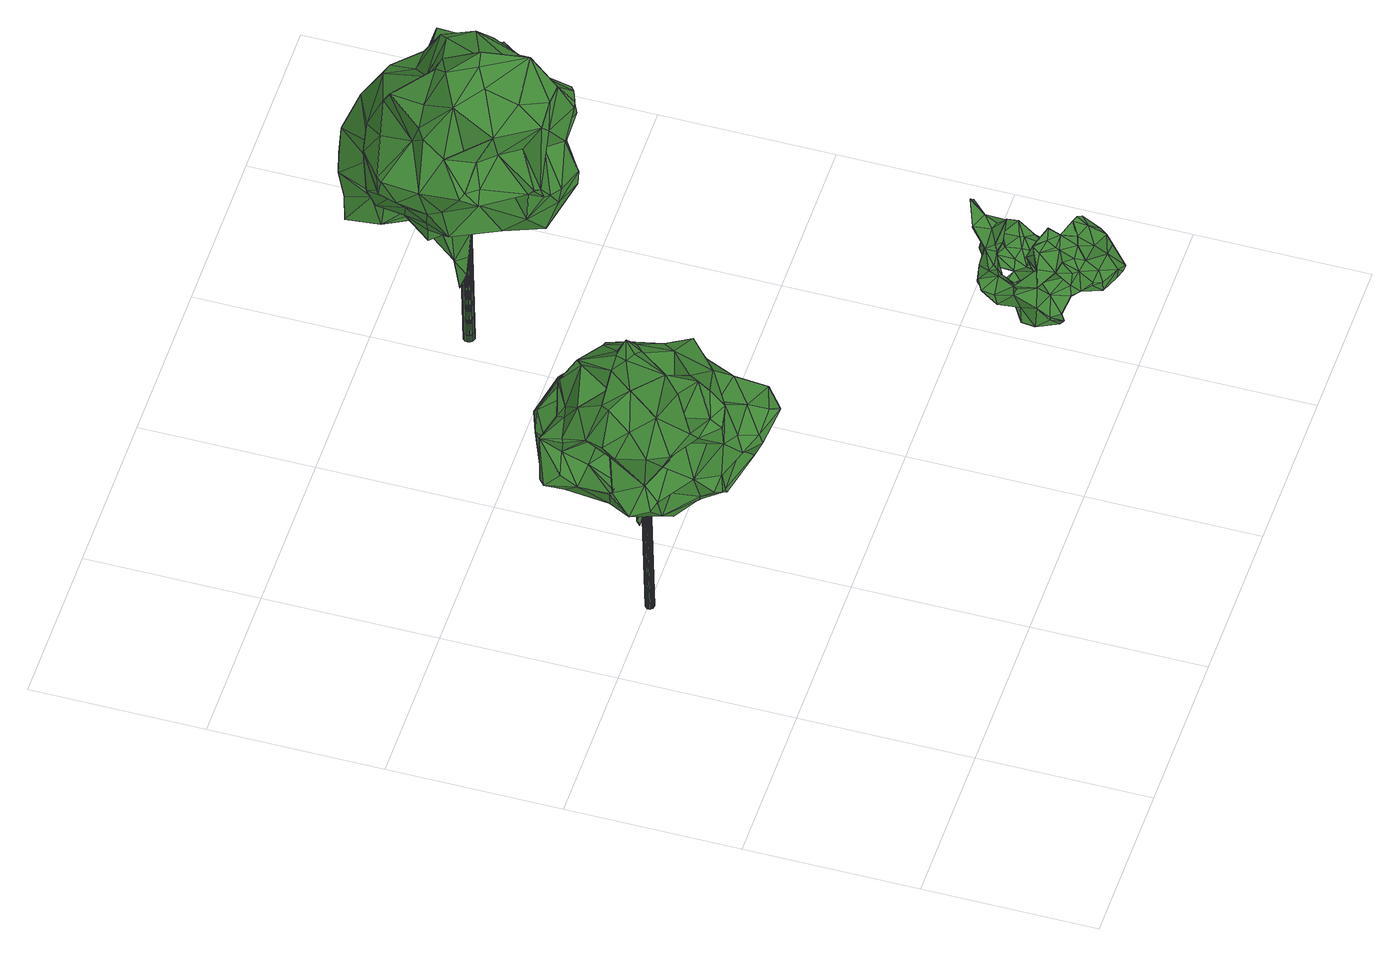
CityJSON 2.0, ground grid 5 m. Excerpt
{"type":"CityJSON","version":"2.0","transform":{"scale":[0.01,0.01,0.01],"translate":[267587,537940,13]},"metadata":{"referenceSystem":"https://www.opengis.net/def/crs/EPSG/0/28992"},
"CityObjects":{
"tree1":{"type":"SolitaryVegetationObject","attributes":{"gtid":394,"crown_width_m":5.54,"crown_median_z":20.32,"crown_r50_m":0.238,"crown_porosity":0.912,"trunk_H_m":6.61,"trunk_DBH_m":0.247,"trunk_radius_m":0.123,"trunk_base_height_m":13.71,"original_gtid":"395"},"geometry":[{"type":"Solid","lod":"3","boundaries":[[[[0,1,2]],[[3,4,5]],[[6,7,8]],[[9,10,11]],[[12,13,14]],[[5,15,16]],[[17,18,19]],[[20,21,22]],[[23,2,24]],[[25,26,27]],[[28,27,26]],[[29,30,31]],[[32,33,34]],[[35,36,37]],[[38,39,4]],[[40,4,39]],[[41,42,43]],[[44,45,9]],[[10,9,45]],[[46,8,7]],[[47,48,38]],[[49,42,50]],[[51,50,42]],[[25,52,26]],[[53,54,55]],[[47,56,57]],[[31,30,58]],[[59,60,61]],[[62,63,64]],[[65,66,67]],[[52,68,69]],[[70,71,72]],[[73,14,74]],[[29,31,38]],[[48,14,73]],[[57,14,48]],[[75,76,77]],[[78,79,80]],[[78,81,79]],[[74,62,73]],[[82,8,80]],[[77,83,84]],[[70,72,85]],[[25,85,72]],[[48,47,57]],[[84,86,75]],[[7,6,46]],[[87,66,88]],[[19,18,67]],[[89,90,70]],[[91,92,93]],[[46,94,8]],[[76,95,96]],[[75,95,76]],[[97,16,40]],[[16,15,40]],[[98,85,25]],[[99,96,100]],[[35,37,101]],[[84,75,77]],[[71,68,72]],[[38,3,29]],[[102,70,50]],[[70,85,98]],[[48,73,39]],[[48,39,38]],[[103,61,88]],[[98,25,27]],[[79,104,105]],[[106,105,104]],[[89,70,107]],[[108,18,109]],[[110,78,94]],[[110,94,111]],[[14,13,112]],[[14,112,113]],[[31,58,114]],[[103,65,115]],[[116,117,118]],[[119,34,33]],[[54,53,120]],[[35,99,119]],[[99,35,101]],[[79,121,122]],[[30,123,124]],[[17,109,18]],[[125,126,127]],[[128,129,83]],[[112,129,128]],[[102,50,51]],[[130,0,2]],[[57,56,12]],[[131,132,133]],[[134,132,131]],[[125,135,136]],[[40,39,73]],[[70,98,50]],[[127,137,138]],[[139,0,140]],[[1,0,139]],[[18,106,104]],[[18,108,106]],[[139,60,141]],[[1,139,141]],[[93,24,142]],[[105,106,143]],[[105,143,82]],[[108,143,106]],[[1,144,93]],[[145,37,146]],[[62,74,147]],[[5,16,148]],[[5,148,149]],[[18,65,67]],[[104,65,18]],[[62,64,53]],[[28,150,151]],[[112,128,83]],[[140,93,92]],[[83,152,112]],[[12,14,57]],[[113,153,14]],[[153,74,14]],[[153,147,74]],[[51,107,70]],[[154,155,156]],[[157,117,89]],[[125,136,126]],[[107,51,32]],[[33,32,51]],[[146,76,145]],[[68,52,25]],[[72,68,25]],[[22,63,62]],[[105,121,79]],[[158,115,45]],[[10,159,81]],[[44,160,45]],[[161,162,100]],[[38,31,163]],[[38,163,47]],[[30,164,58]],[[124,19,164]],[[143,90,165]],[[89,165,90]],[[24,130,23]],[[166,167,168]],[[27,28,169]],[[13,129,112]],[[6,170,135]],[[171,43,49]],[[166,168,17]],[[170,82,172]],[[35,119,33]],[[171,22,21]],[[173,141,60]],[[1,93,142]],[[174,166,175]],[[61,176,59]],[[95,75,86]],[[95,86,177]],[[77,76,152]],[[88,178,114]],[[93,144,91]],[[43,179,41]],[[56,114,180]],[[146,37,131]],[[30,3,123]],[[29,3,30]],[[64,63,171]],[[33,51,36]],[[120,151,54]],[[177,161,95]],[[41,36,42]],[[143,108,69]],[[90,143,69]],[[69,108,109]],[[3,5,149]],[[49,43,42]],[[45,159,10]],[[41,37,36]],[[174,148,156]],[[34,181,118]],[[168,167,52]],[[52,167,26]],[[62,97,40]],[[67,164,19]],[[114,87,88]],[[58,87,114]],[[84,83,91]],[[84,91,144]],[[37,145,182]],[[113,133,153]],[[146,133,113]],[[146,131,133]],[[80,8,94]],[[80,94,78]],[[125,46,135]],[[6,135,46]],[[183,138,11]],[[81,159,79]],[[89,117,165]],[[116,165,117]],[[9,11,138]],[[184,185,169]],[[186,185,184]],[[129,92,91]],[[101,37,182]],[[187,96,99]],[[10,188,183]],[[127,183,188]],[[189,134,190]],[[191,178,61]],[[191,139,178]],[[24,192,130]],[[33,36,35]],[[124,164,30]],[[181,162,136]],[[193,162,161]],[[193,136,162]],[[177,86,194]],[[154,150,155]],[[61,178,88]],[[180,195,56]],[[193,126,136]],[[153,22,147]],[[139,195,180]],[[140,195,139]],[[21,20,196]],[[83,77,152]],[[82,170,8]],[[123,3,149]],[[123,149,148]],[[8,170,6]],[[160,103,158]],[[103,160,61]],[[43,171,179]],[[52,109,168]],[[97,62,55]],[[116,197,165]],[[168,109,17]],[[52,69,109]],[[50,185,49]],[[143,172,82]],[[104,115,65]],[[79,115,104]],[[198,99,181]],[[198,181,119]],[[119,181,34]],[[179,190,131]],[[195,92,129]],[[79,159,115]],[[101,182,99]],[[182,187,99]],[[176,61,160]],[[140,192,24]],[[198,119,99]],[[157,32,117]],[[34,117,32]],[[34,118,117]],[[50,98,169]],[[140,92,195]],[[172,143,197]],[[172,197,170]],[[13,195,129]],[[112,152,113]],[[27,169,98]],[[160,158,45]],[[111,94,46]],[[173,144,141]],[[1,141,144]],[[194,144,173]],[[194,173,138]],[[191,60,139]],[[61,60,191]],[[176,160,44]],[[44,60,176]],[[173,60,9]],[[44,9,60]],[[176,60,59]],[[111,127,199]],[[114,56,163]],[[12,56,195]],[[47,163,56]],[[114,163,31]],[[127,111,125]],[[46,125,111]],[[190,21,196]],[[51,70,102]],[[88,66,103]],[[20,22,153]],[[41,179,37]],[[131,37,179]],[[103,66,65]],[[171,21,179]],[[113,152,146]],[[76,146,152]],[[184,169,151]],[[51,42,36]],[[184,151,120]],[[186,184,120]],[[154,151,150]],[[153,132,20]],[[189,20,134]],[[174,123,148]],[[167,166,174]],[[21,190,179]],[[12,195,13]],[[15,5,200]],[[76,96,187]],[[76,187,182]],[[145,76,182]],[[96,95,161]],[[96,161,100]],[[100,162,99]],[[181,99,162]],[[140,24,93]],[[111,199,110]],[[140,0,192]],[[130,192,0]],[[58,164,87]],[[66,87,164]],[[199,10,81]],[[110,199,78]],[[199,81,78]],[[157,89,107]],[[90,71,70]],[[62,40,73]],[[22,62,147]],[[173,9,138]],[[167,201,202]],[[22,171,63]],[[201,156,202]],[[38,4,3]],[[54,151,154]],[[28,155,150]],[[165,197,143]],[[148,54,154]],[[154,156,148]],[[171,185,186]],[[49,185,171]],[[135,203,136]],[[181,136,203]],[[82,121,105]],[[103,115,158]],[[67,66,164]],[[23,130,2]],[[134,131,190]],[[126,193,137]],[[135,170,203]],[[80,121,82]],[[80,122,121]],[[45,115,159]],[[19,124,175]],[[17,175,166]],[[19,175,17]],[[174,175,123]],[[124,123,175]],[[180,178,139]],[[83,129,91]],[[180,114,178]],[[202,156,155]],[[202,155,167]],[[26,155,28]],[[167,155,26]],[[15,4,40]],[[15,200,4]],[[5,4,200]],[[138,137,177]],[[161,177,137]],[[186,64,171]],[[120,64,186]],[[148,55,54]],[[16,55,148]],[[53,55,62]],[[97,55,16]],[[199,127,188]],[[199,188,10]],[[138,177,194]],[[126,137,127]],[[120,53,64]],[[183,127,138]],[[157,107,32]],[[80,79,122]],[[90,204,71]],[[71,204,68]],[[69,204,90]],[[69,68,204]],[[10,183,11]],[[169,28,151]],[[133,132,153]],[[161,137,193]],[[196,205,190]],[[134,20,132]],[[20,189,196]],[[205,189,190]],[[196,189,205]],[[1,142,2]],[[181,197,118]],[[118,197,116]],[[203,197,181]],[[170,197,203]],[[169,185,50]],[[194,86,144]],[[84,144,86]],[[174,206,167]],[[167,206,201]],[[156,201,206]],[[156,206,174]],[[24,2,142]],[[207,208,209]],[[207,209,210]],[[210,209,211]],[[210,211,212]],[[209,208,213]],[[209,213,211]],[[211,213,214]],[[211,214,212]],[[213,208,215]],[[213,215,214]],[[214,215,216]],[[214,216,212]],[[215,208,217]],[[215,217,216]],[[216,217,218]],[[216,218,212]],[[217,208,219]],[[217,219,218]],[[218,219,220]],[[218,220,212]],[[219,208,221]],[[219,221,220]],[[220,221,222]],[[220,222,212]],[[221,208,223]],[[221,223,222]],[[222,223,224]],[[222,224,212]],[[223,208,225]],[[223,225,224]],[[224,225,226]],[[224,226,212]],[[225,208,227]],[[225,227,226]],[[226,227,228]],[[226,228,212]],[[227,208,229]],[[227,229,228]],[[228,229,230]],[[228,230,212]],[[229,208,231]],[[229,231,230]],[[230,231,232]],[[230,232,212]],[[231,208,233]],[[231,233,232]],[[232,233,234]],[[232,234,212]],[[233,208,235]],[[233,235,234]],[[234,235,236]],[[234,236,212]],[[235,208,237]],[[235,237,236]],[[236,237,238]],[[236,238,212]],[[237,208,239]],[[237,239,238]],[[238,239,240]],[[238,240,212]],[[239,208,241]],[[239,241,240]],[[240,241,242]],[[240,242,212]],[[241,208,243]],[[241,243,242]],[[242,243,244]],[[242,244,212]],[[243,208,245]],[[243,245,244]],[[244,245,246]],[[244,246,212]],[[245,208,247]],[[245,247,246]],[[246,247,248]],[[246,248,212]],[[247,208,249]],[[247,249,248]],[[248,249,250]],[[248,250,212]],[[249,208,251]],[[249,251,250]],[[250,251,252]],[[250,252,212]],[[251,208,253]],[[251,253,252]],[[252,253,254]],[[252,254,212]],[[253,208,255]],[[253,255,254]],[[254,255,256]],[[254,256,212]],[[255,208,207]],[[255,207,256]],[[256,207,210]],[[256,210,212]]]]}]},
"tree2":{"type":"SolitaryVegetationObject","attributes":{"gtid":302,"crown_width_m":6.33,"crown_median_z":21.41,"crown_r50_m":0.288,"crown_porosity":0.899,"trunk_H_m":7.74,"trunk_DBH_m":0.319,"trunk_radius_m":0.16,"trunk_base_height_m":13.67,"original_gtid":"302"},"geometry":[{"type":"Solid","lod":"3","boundaries":[[[[257,258,259]],[[260,261,262]],[[263,264,265]],[[266,267,268]],[[269,270,271]],[[272,273,274]],[[275,274,273]],[[276,277,278]],[[279,280,281]],[[282,280,279]],[[283,284,285]],[[260,286,287]],[[288,289,274]],[[290,291,292]],[[282,291,290]],[[293,294,295]],[[296,297,298]],[[299,300,301]],[[302,303,304]],[[305,294,263]],[[306,307,308]],[[309,310,311]],[[303,302,295]],[[273,272,312]],[[313,314,311]],[[315,293,316]],[[273,312,317]],[[318,319,320]],[[321,283,322]],[[289,323,272]],[[324,277,276]],[[259,325,257]],[[326,327,328]],[[329,330,306]],[[329,306,308]],[[283,285,331]],[[332,333,334]],[[262,309,335]],[[290,336,337]],[[287,261,260]],[[263,338,264]],[[339,340,341]],[[342,343,344]],[[315,338,293]],[[275,273,269]],[[268,304,266]],[[274,275,288]],[[288,275,271]],[[271,275,269]],[[345,346,265]],[[300,328,301]],[[347,266,331]],[[315,300,348]],[[349,285,350]],[[334,298,332]],[[351,352,353]],[[301,317,299]],[[316,268,315]],[[354,307,306]],[[320,355,318]],[[356,325,357]],[[358,357,325]],[[272,274,289]],[[358,325,259]],[[278,277,359]],[[348,300,360]],[[270,361,271]],[[269,273,362]],[[363,310,262]],[[364,310,363]],[[302,304,268]],[[302,268,316]],[[323,312,272]],[[358,259,365]],[[366,281,367]],[[368,277,369]],[[368,369,370]],[[281,366,371]],[[366,372,371]],[[323,373,341]],[[276,278,291]],[[260,374,286]],[[375,376,329]],[[377,376,375]],[[324,378,370]],[[287,286,379]],[[283,380,322]],[[296,381,282]],[[266,326,267]],[[341,312,323]],[[341,317,312]],[[297,382,321]],[[383,384,355]],[[339,341,385]],[[311,310,313]],[[386,373,387]],[[285,349,388]],[[319,383,320]],[[257,325,386]],[[389,277,368]],[[365,390,358]],[[355,384,353]],[[291,278,292]],[[266,304,380]],[[322,297,321]],[[311,391,292]],[[392,374,335]],[[363,343,364]],[[342,364,343]],[[311,292,278]],[[349,393,347]],[[386,325,356]],[[346,345,394]],[[291,282,395]],[[298,334,381]],[[298,381,296]],[[396,306,330]],[[396,330,351]],[[259,258,397]],[[290,292,391]],[[398,399,396]],[[334,333,381]],[[276,395,324]],[[291,395,276]],[[265,264,400]],[[391,401,402]],[[403,332,404]],[[300,315,405]],[[300,405,328]],[[345,406,367]],[[407,408,265]],[[357,358,409]],[[265,346,263]],[[262,410,260]],[[398,396,407]],[[388,349,347]],[[293,295,316]],[[302,316,295]],[[411,286,374]],[[411,374,392]],[[348,338,315]],[[309,278,359]],[[309,359,335]],[[384,351,353]],[[412,281,280]],[[407,396,351]],[[413,414,379]],[[415,379,414]],[[370,378,375]],[[384,383,319]],[[390,409,358]],[[392,335,368]],[[317,393,273]],[[327,393,317]],[[355,320,383]],[[319,318,352]],[[337,336,402]],[[355,352,318]],[[416,322,380]],[[375,417,368]],[[392,368,417]],[[352,355,353]],[[397,418,259]],[[375,419,377]],[[345,403,305]],[[341,340,317]],[[284,420,285]],[[328,327,301]],[[259,418,365]],[[410,335,374]],[[265,408,345]],[[326,328,267]],[[373,421,387]],[[390,360,409]],[[347,326,266]],[[400,365,407]],[[400,407,265]],[[386,387,257]],[[422,423,424]],[[293,338,294]],[[326,347,393]],[[301,327,317]],[[405,315,268]],[[364,313,310]],[[416,380,304]],[[381,333,425]],[[417,426,392]],[[424,307,354]],[[343,415,344]],[[298,427,332]],[[375,368,370]],[[384,428,351]],[[408,351,428]],[[373,386,385]],[[373,385,341]],[[326,393,327]],[[338,348,390]],[[372,366,419]],[[407,351,408]],[[424,429,258]],[[430,288,414]],[[430,414,289]],[[305,404,294]],[[305,403,404]],[[317,340,299]],[[309,311,278]],[[424,423,431]],[[400,390,365]],[[283,401,284]],[[321,401,283]],[[418,398,432]],[[403,425,332]],[[333,332,425]],[[410,374,260]],[[361,270,433]],[[361,433,342]],[[434,371,395]],[[363,262,261]],[[314,435,311]],[[295,436,303]],[[294,404,436]],[[294,436,295]],[[431,307,424]],[[437,427,298]],[[438,305,263]],[[357,409,339]],[[324,369,277]],[[370,369,324]],[[430,289,288]],[[342,433,364]],[[313,364,433]],[[297,439,298]],[[437,298,439]],[[437,439,297]],[[414,440,441]],[[339,356,357]],[[336,391,402]],[[442,443,424]],[[442,424,258]],[[261,343,363]],[[281,371,434]],[[442,258,257]],[[352,444,377]],[[258,429,397]],[[269,445,270]],[[350,270,445]],[[342,344,446]],[[288,446,344]],[[300,299,340]],[[415,414,288]],[[415,343,379]],[[287,379,343]],[[354,429,424]],[[354,306,429]],[[262,335,410]],[[262,310,309]],[[419,367,406]],[[279,281,434]],[[361,446,271]],[[345,367,403]],[[441,440,447]],[[419,366,367]],[[279,434,282]],[[390,400,264]],[[347,331,388]],[[331,266,448]],[[381,425,412]],[[345,408,406]],[[270,350,433]],[[285,433,350]],[[362,393,349]],[[329,376,330]],[[428,449,406]],[[303,416,304]],[[450,416,303]],[[261,287,343]],[[450,322,416]],[[450,297,322]],[[338,263,294]],[[361,342,446]],[[271,446,288]],[[397,398,418]],[[441,447,451]],[[367,412,425]],[[367,425,403]],[[289,451,323]],[[331,380,283]],[[443,440,413]],[[443,452,447]],[[266,380,448]],[[331,448,380]],[[324,371,378]],[[329,308,453]],[[390,264,338]],[[372,454,371]],[[379,423,422]],[[286,423,379]],[[336,290,391]],[[388,331,285]],[[273,393,362]],[[438,263,394]],[[438,394,305]],[[263,346,394]],[[323,455,373]],[[456,455,451]],[[323,451,455]],[[390,348,360]],[[457,391,435]],[[457,435,401]],[[457,401,391]],[[303,436,450]],[[350,445,349]],[[431,423,411]],[[286,411,423]],[[282,434,395]],[[429,306,399]],[[257,458,442]],[[406,449,419]],[[319,449,384]],[[415,288,344]],[[409,360,459]],[[324,395,371]],[[442,458,443]],[[305,394,345]],[[450,436,437]],[[404,437,436]],[[450,437,297]],[[426,460,308]],[[307,426,308]],[[381,280,282]],[[340,459,300]],[[289,414,441]],[[451,289,441]],[[431,426,307]],[[411,392,426]],[[411,426,431]],[[413,440,414]],[[409,459,339]],[[300,459,360]],[[339,459,340]],[[413,379,422]],[[443,413,422]],[[443,422,424]],[[443,447,440]],[[367,281,412]],[[362,445,269]],[[349,445,362]],[[398,407,432]],[[319,377,419]],[[352,377,319]],[[419,449,319]],[[339,385,356]],[[386,356,385]],[[389,359,277]],[[368,335,359]],[[389,368,359]],[[456,373,455]],[[282,337,296]],[[290,337,282]],[[428,384,449]],[[428,406,408]],[[412,280,381]],[[375,378,454]],[[375,454,419]],[[372,419,454]],[[378,371,454]],[[284,435,314]],[[433,420,313]],[[284,401,435]],[[433,285,420]],[[284,314,420]],[[314,313,420]],[[311,435,391]],[[396,399,306]],[[397,429,399]],[[398,397,399]],[[460,453,308]],[[375,453,417]],[[329,453,375]],[[426,453,460]],[[417,453,426]],[[418,432,365]],[[365,432,407]],[[405,267,328]],[[405,268,267]],[[332,427,404]],[[437,404,427]],[[451,452,456]],[[447,452,451]],[[443,458,452]],[[257,452,458]],[[321,382,401]],[[402,401,382]],[[296,382,297]],[[402,382,337]],[[337,382,296]],[[452,257,387]],[[373,456,421]],[[452,421,456]],[[351,444,352]],[[330,376,444]],[[330,444,351]],[[452,387,421]],[[377,444,376]],[[461,462,463]],[[461,463,464]],[[464,463,465]],[[464,465,466]],[[463,462,467]],[[463,467,465]],[[465,467,468]],[[465,468,466]],[[467,462,469]],[[467,469,468]],[[468,469,470]],[[468,470,466]],[[469,462,471]],[[469,471,470]],[[470,471,472]],[[470,472,466]],[[471,462,473]],[[471,473,472]],[[472,473,474]],[[472,474,466]],[[473,462,475]],[[473,475,474]],[[474,475,476]],[[474,476,466]],[[475,462,477]],[[475,477,476]],[[476,477,478]],[[476,478,466]],[[477,462,479]],[[477,479,478]],[[478,479,480]],[[478,480,466]],[[479,462,481]],[[479,481,480]],[[480,481,482]],[[480,482,466]],[[481,462,483]],[[481,483,482]],[[482,483,484]],[[482,484,466]],[[483,462,485]],[[483,485,484]],[[484,485,486]],[[484,486,466]],[[485,462,487]],[[485,487,486]],[[486,487,488]],[[486,488,466]],[[487,462,489]],[[487,489,488]],[[488,489,490]],[[488,490,466]],[[489,462,491]],[[489,491,490]],[[490,491,492]],[[490,492,466]],[[491,462,493]],[[491,493,492]],[[492,493,494]],[[492,494,466]],[[493,462,495]],[[493,495,494]],[[494,495,496]],[[494,496,466]],[[495,462,497]],[[495,497,496]],[[496,497,498]],[[496,498,466]],[[497,462,499]],[[497,499,498]],[[498,499,500]],[[498,500,466]],[[499,462,501]],[[499,501,500]],[[500,501,502]],[[500,502,466]],[[501,462,503]],[[501,503,502]],[[502,503,504]],[[502,504,466]],[[503,462,505]],[[503,505,504]],[[504,505,506]],[[504,506,466]],[[505,462,507]],[[505,507,506]],[[506,507,508]],[[506,508,466]],[[507,462,509]],[[507,509,508]],[[508,509,510]],[[508,510,466]],[[509,462,461]],[[509,461,510]],[[510,461,464]],[[510,464,466]]]]}]},
"tree3":{"type":"SolitaryVegetationObject","attributes":{"gtid":603,"crown_width_m":3.57,"crown_median_z":16.02,"crown_r50_m":0.169,"crown_porosity":0.927,"trunk_H_m":2.2,"trunk_DBH_m":0.0704,"trunk_radius_m":0.0352,"trunk_base_height_m":13.82,"original_gtid":"605"},"geometry":[{"type":"Solid","lod":"3","boundaries":[[[[511,512,513]],[[514,515,516]],[[517,518,519]],[[520,521,522]],[[523,524,525]],[[526,527,528]],[[529,530,531]],[[532,533,534]],[[532,534,535]],[[536,533,532]],[[537,538,539]],[[540,541,542]],[[529,543,535]],[[544,545,546]],[[547,548,549]],[[550,533,551]],[[552,553,554]],[[529,555,530]],[[556,557,558]],[[535,534,555]],[[559,560,561]],[[550,534,533]],[[517,562,563]],[[564,555,565]],[[517,519,562]],[[564,566,519]],[[534,565,555]],[[537,567,515]],[[555,529,535]],[[568,569,523]],[[524,523,569]],[[512,570,571]],[[572,573,574]],[[575,576,577]],[[578,579,526]],[[517,563,580]],[[581,582,583]],[[584,585,586]],[[563,585,584]],[[551,566,550]],[[565,550,564]],[[564,550,566]],[[534,550,565]],[[564,587,555]],[[519,566,551]],[[549,548,588]],[[589,590,591]],[[592,593,594]],[[595,593,592]],[[596,597,578]],[[598,599,600]],[[579,601,526]],[[514,602,561]],[[514,561,538]],[[603,604,600]],[[600,599,603]],[[530,605,531]],[[580,540,606]],[[580,606,517]],[[607,608,609]],[[610,611,612]],[[606,518,517]],[[584,613,614]],[[615,614,613]],[[531,543,529]],[[533,536,616]],[[533,616,551]],[[557,556,617]],[[615,557,614]],[[610,614,557]],[[604,618,619]],[[620,621,622]],[[623,624,625]],[[515,514,538]],[[537,515,538]],[[626,627,523]],[[628,629,630]],[[631,527,632]],[[633,511,634]],[[544,589,591]],[[558,635,636]],[[637,636,635]],[[581,579,582]],[[596,638,639]],[[559,561,640]],[[641,583,642]],[[600,619,598]],[[604,619,600]],[[642,599,598]],[[630,535,643]],[[630,643,628]],[[604,603,618]],[[558,636,556]],[[644,645,572]],[[573,572,645]],[[563,646,580]],[[568,647,569]],[[648,569,647]],[[649,650,612]],[[651,562,616]],[[652,653,654]],[[587,530,555]],[[637,635,655]],[[640,561,656]],[[654,653,644]],[[594,657,658]],[[594,658,592]],[[544,639,589]],[[542,541,513]],[[659,660,661]],[[637,639,638]],[[662,659,661]],[[567,659,662]],[[657,663,664]],[[518,665,519]],[[666,667,624]],[[513,668,542]],[[513,669,668]],[[522,670,620]],[[671,601,664]],[[595,601,671]],[[672,577,576]],[[673,674,653]],[[587,675,676]],[[546,545,516]],[[677,642,583]],[[577,678,575]],[[679,560,680]],[[580,541,540]],[[581,601,579]],[[681,678,577]],[[682,588,652]],[[683,523,684]],[[562,585,563]],[[539,648,537]],[[569,648,539]],[[685,663,686]],[[564,665,587]],[[523,627,684]],[[636,578,556]],[[687,688,689]],[[673,690,536]],[[673,536,532]],[[669,512,571]],[[513,512,669]],[[586,691,611]],[[563,584,692]],[[590,589,655]],[[642,693,641]],[[575,694,576]],[[695,576,694]],[[664,601,696]],[[581,696,601]],[[583,697,581]],[[535,543,643]],[[568,523,647]],[[540,542,606]],[[668,606,542]],[[683,684,698]],[[698,667,683]],[[541,580,646]],[[649,563,692]],[[649,646,563]],[[511,513,588]],[[680,520,699]],[[537,648,567]],[[651,616,536]],[[525,700,701]],[[691,588,702]],[[629,628,670]],[[627,703,704]],[[617,556,528]],[[567,648,647]],[[618,693,619]],[[598,619,693]],[[617,528,527]],[[538,561,539]],[[592,682,652]],[[663,705,664]],[[617,610,557]],[[658,706,707]],[[519,665,564]],[[587,665,518]],[[629,645,644]],[[708,698,684]],[[536,690,709]],[[559,640,560]],[[707,706,683]],[[695,710,576]],[[586,611,584]],[[649,692,614]],[[683,706,711]],[[637,638,636]],[[628,643,712]],[[641,546,583]],[[516,583,546]],[[700,712,643]],[[709,553,713]],[[689,714,713]],[[516,515,715]],[[655,716,590]],[[546,639,544]],[[676,717,587]],[[530,717,605]],[[707,683,666]],[[666,683,667]],[[631,713,714]],[[573,718,574]],[[660,658,657]],[[672,553,709]],[[699,679,680]],[[655,635,716]],[[520,680,640]],[[520,640,575]],[[719,582,720]],[[544,591,545]],[[528,556,578]],[[681,645,522]],[[712,700,525]],[[687,607,688]],[[639,637,655]],[[639,655,589]],[[599,642,677]],[[516,545,602]],[[514,516,602]],[[582,579,720]],[[602,545,721]],[[599,719,722]],[[584,614,692]],[[592,713,631]],[[691,702,723]],[[623,666,624]],[[685,686,724]],[[679,539,560]],[[680,560,640]],[[586,585,651]],[[562,651,585]],[[609,688,607]],[[609,608,725]],[[716,725,608]],[[594,663,657]],[[574,713,592]],[[726,727,669]],[[596,578,636]],[[596,636,638]],[[524,679,699]],[[569,539,679]],[[569,679,524]],[[590,721,591]],[[728,574,718]],[[728,718,690]],[[561,602,729]],[[573,672,718]],[[709,690,672]],[[661,657,664]],[[730,731,524]],[[697,732,581]],[[683,711,659]],[[724,671,733]],[[713,553,689]],[[625,633,592]],[[570,698,708]],[[620,730,699]],[[622,730,620]],[[612,650,610]],[[715,515,567]],[[629,670,522]],[[668,675,606]],[[734,621,670]],[[677,583,582]],[[677,582,719]],[[578,526,528]],[[586,651,536]],[[513,702,588]],[[691,586,536]],[[593,686,663]],[[570,708,726]],[[520,522,699]],[[620,699,522]],[[629,644,674]],[[671,664,705]],[[577,672,573]],[[525,734,712]],[[671,721,733]],[[710,724,687]],[[735,724,590]],[[687,724,735]],[[640,694,575]],[[626,736,627]],[[668,669,737]],[[687,689,552]],[[518,606,675]],[[518,675,587]],[[703,737,669]],[[705,738,721]],[[547,673,739]],[[660,657,661]],[[723,740,646]],[[607,687,735]],[[688,615,714]],[[615,688,609]],[[688,714,689]],[[532,535,741]],[[584,611,613]],[[681,521,678]],[[641,693,546]],[[639,546,693]],[[594,593,663]],[[699,730,524]],[[642,598,693]],[[736,742,605]],[[612,691,723]],[[723,646,649]],[[552,689,553]],[[709,743,536]],[[715,732,697]],[[567,732,715]],[[681,522,521]],[[595,671,724]],[[724,593,595]],[[661,664,662]],[[557,615,725]],[[615,609,725]],[[575,678,521]],[[575,521,520]],[[590,733,721]],[[615,613,714]],[[710,687,552]],[[710,552,576]],[[721,738,602]],[[547,691,673]],[[547,549,691]],[[593,724,686]],[[690,743,713]],[[713,743,709]],[[668,744,675]],[[739,548,547]],[[652,588,548]],[[652,548,739]],[[649,612,723]],[[717,530,587]],[[676,744,717]],[[717,744,737]],[[611,610,613]],[[516,715,583]],[[715,697,583]],[[622,621,731]],[[730,622,731]],[[682,633,588]],[[541,740,513]],[[666,658,707]],[[592,658,666]],[[682,592,633]],[[557,725,558]],[[635,558,725]],[[734,670,712]],[[670,628,712]],[[525,524,731]],[[549,588,691]],[[561,729,656]],[[675,744,676]],[[673,743,690]],[[691,536,743]],[[691,743,673]],[[567,662,732]],[[570,667,698]],[[731,734,525]],[[731,621,734]],[[621,620,670]],[[570,726,571]],[[571,726,669]],[[708,704,726]],[[577,573,681]],[[656,745,695]],[[745,738,705]],[[656,694,640]],[[695,694,656]],[[684,627,704]],[[684,704,708]],[[669,727,703]],[[726,704,727]],[[703,727,704]],[[735,716,608]],[[630,741,535]],[[646,740,541]],[[612,611,691]],[[666,623,592]],[[590,724,733]],[[592,652,746]],[[592,746,574]],[[572,574,746]],[[605,717,747]],[[683,647,523]],[[705,721,671]],[[632,595,631]],[[625,624,570]],[[570,624,667]],[[631,595,592]],[[578,597,579]],[[720,579,597]],[[644,653,674]],[[618,603,597]],[[618,597,596]],[[737,703,747]],[[737,747,717]],[[602,656,729]],[[714,613,610]],[[629,674,630]],[[630,674,741]],[[673,741,674]],[[596,693,618]],[[639,693,596]],[[700,643,605]],[[605,643,531]],[[543,531,643]],[[654,746,652]],[[701,626,748]],[[701,748,525]],[[702,740,723]],[[527,526,632]],[[625,592,623]],[[567,647,659]],[[683,659,647]],[[599,749,719]],[[677,719,749]],[[677,749,599]],[[545,591,721]],[[526,601,632]],[[632,601,595]],[[532,741,673]],[[607,735,608]],[[654,644,572]],[[519,551,616]],[[519,616,562]],[[572,746,654]],[[631,750,527]],[[714,610,750]],[[714,750,631]],[[561,560,539]],[[739,653,652]],[[739,673,653]],[[690,713,574]],[[614,650,649]],[[614,610,650]],[[725,716,635]],[[629,522,645]],[[658,660,706]],[[659,706,660]],[[711,706,659]],[[581,732,696]],[[664,696,732]],[[664,732,662]],[[735,590,716]],[[627,736,703]],[[700,742,626]],[[728,690,574]],[[736,626,742]],[[605,742,700]],[[747,736,605]],[[747,703,736]],[[626,701,700]],[[599,722,603]],[[523,748,626]],[[525,748,523]],[[705,663,685]],[[705,685,724]],[[745,705,724]],[[633,625,751]],[[695,745,724]],[[710,695,724]],[[633,634,588]],[[588,634,511]],[[511,633,751]],[[672,690,718]],[[617,527,750]],[[617,750,610]],[[573,645,681]],[[513,740,702]],[[737,744,668]],[[672,554,553]],[[597,722,720]],[[597,603,722]],[[720,722,719]],[[552,554,576]],[[576,554,672]],[[602,738,656]],[[745,656,738]],[[512,511,751]],[[570,751,625]],[[512,751,570]],[[752,753,754]],[[752,754,755]],[[755,754,756]],[[755,756,757]],[[754,753,758]],[[754,758,756]],[[756,758,759]],[[756,759,757]],[[759,758,760]],[[759,760,757]],[[758,753,761]],[[758,761,760]],[[760,761,762]],[[760,762,757]],[[761,753,763]],[[761,763,762]],[[763,753,764]],[[763,764,762]],[[762,764,765]],[[762,765,757]],[[764,753,766]],[[764,766,765]],[[765,766,767]],[[765,767,757]],[[766,753,768]],[[766,768,767]],[[767,768,769]],[[767,769,757]],[[768,753,770]],[[768,770,769]],[[769,770,771]],[[769,771,757]],[[770,753,772]],[[770,772,771]],[[772,753,773]],[[772,773,771]],[[771,773,774]],[[771,774,757]],[[773,753,775]],[[773,775,774]],[[774,775,776]],[[774,776,757]],[[775,753,777]],[[775,777,776]],[[776,777,778]],[[776,778,757]],[[777,753,779]],[[777,779,778]],[[778,779,780]],[[778,780,757]],[[779,753,781]],[[779,781,780]],[[780,781,782]],[[780,782,757]],[[781,753,783]],[[781,783,782]],[[782,783,784]],[[782,784,757]],[[783,753,785]],[[783,785,784]],[[784,785,786]],[[784,786,757]],[[785,753,787]],[[785,787,786]],[[786,787,788]],[[786,788,757]],[[787,753,789]],[[787,789,788]],[[788,789,790]],[[788,790,757]],[[789,753,791]],[[789,791,790]],[[790,791,792]],[[790,792,757]],[[791,753,793]],[[791,793,792]],[[792,793,794]],[[792,794,757]],[[794,793,795]],[[794,795,757]],[[793,753,796]],[[793,796,795]],[[795,796,797]],[[795,797,757]],[[796,753,752]],[[796,752,797]],[[797,752,755]],[[797,755,757]]]]}]}
},
"vertices":[
[279,1011,462],[279,1009,463],[286,1026,370],[301,1319,714],[231,1276,686],[327,1238,771],[418,705,789],[440,680,778],[499,731,787],[396,842,561],[419,809,577],[395,814,572],[185,1185,567],[167,1138,585],[99,1178,652],[253,1156,751],[209,1235,809],[489,1083,829],[519,1033,791],[501,1136,780],[159,1133,703],[182,1108,794],[124,1196,770],[286,1027,367],[257,1026,413],[323,1076,1043],[362,1113,947],[285,1092,1015],[286,1201,963],[308,1330,696],[421,1297,726],[334,1313,654],[159,847,913],[102,885,869],[189,833,870],[98,905,828],[79,946,862],[98,956,738],[253,1309,679],[207,1272,684],[175,1249,754],[73,1032,846],[131,1009,898],[94,1073,855],[453,925,537],[438,896,644],[440,679,776],[186,1264,591],[160,1266,632],[150,1073,944],[208,1030,974],[170,945,935],[402,1070,945],[193,1210,829],[225,1217,838],[208,1235,811],[291,1213,542],[172,1251,583],[405,1268,662],[425,959,544],[378,959,555],[434,1016,571],[122,1258,804],[119,1192,811],[126,1197,817],[513,1055,697],[514,1112,692],[534,1115,713],[370,1044,953],[436,976,915],[254,945,1017],[266,983,953],[322,1032,1012],[98,1250,673],[72,1230,680],[150,890,585],[119,913,612],[168,935,574],[482,808,713],[489,906,731],[489,780,780],[491,853,653],[458,816,843],[205,1009,592],[195,926,562],[291,1043,1031],[194,875,583],[431,1163,655],[424,1095,591],[282,862,989],[348,905,931],[268,1008,546],[267,1031,481],[261,1019,464],[476,754,763],[185,829,634],[178,823,655],[180,1247,787],[272,1061,1018],[163,839,732],[179,786,682],[187,913,759],[209,1029,973],[465,1033,675],[514,1005,762],[494,905,847],[504,922,859],[211,898,1001],[511,946,896],[463,1012,905],[432,794,737],[400,721,735],[143,1067,624],[90,1051,647],[386,1211,620],[459,952,711],[298,792,897],[245,817,893],[242,783,871],[179,870,851],[174,1166,901],[455,847,829],[430,860,781],[376,1271,790],[465,1222,774],[358,705,717],[350,766,680],[385,735,633],[195,1037,613],[218,1083,583],[287,1028,370],[72,1039,710],[74,1047,704],[72,1047,702],[115,1046,673],[351,713,753],[285,738,743],[285,787,585],[291,784,569],[305,1037,522],[269,1032,480],[269,936,557],[258,1025,413],[414,860,896],[268,934,556],[52,926,691],[29,978,679],[86,1188,719],[286,1257,868],[344,1269,786],[285,1202,962],[285,1190,948],[126,991,646],[83,1140,690],[284,1251,873],[287,1202,962],[286,1251,873],[219,889,902],[390,928,651],[462,886,651],[432,986,571],[211,773,652],[234,782,693],[275,1263,606],[461,1199,747],[304,837,938],[425,1164,900],[398,1164,918],[439,1113,905],[255,1097,986],[399,761,810],[113,1125,847],[349,826,855],[332,898,562],[384,1191,826],[418,1185,819],[436,950,541],[262,808,588],[376,1093,585],[98,1053,820],[321,1141,579],[248,780,803],[82,915,702],[374,785,604],[243,1102,922],[168,1098,938],[173,1165,903],[139,895,686],[406,774,622],[148,1045,669],[161,1009,793],[354,989,579],[259,1027,413],[260,794,694],[265,849,583],[244,1136,566],[224,1073,728],[320,799,877],[263,828,791],[407,776,624],[264,1221,663],[294,1168,927],[287,1192,947],[318,763,770],[342,947,894],[186,1006,697],[323,1140,872],[287,995,71],[275,995,71],[287,999,71],[302,1017,732],[301,1020,732],[289,1016,732],[286,1001,70],[300,1023,732],[283,1004,70],[298,1025,732],[281,1006,70],[295,1027,732],[278,1007,70],[292,1028,732],[275,1007,71],[289,1029,732],[271,1007,71],[286,1028,732],[268,1005,71],[283,1027,732],[266,1003,71],[280,1025,732],[264,1001,71],[279,1022,732],[263,998,71],[277,1019,733],[263,995,71],[277,1016,733],[263,991,71],[278,1013,733],[265,989,71],[279,1010,733],[267,986,71],[281,1007,733],[269,984,71],[284,1005,733],[272,983,71],[287,1004,733],[275,983,71],[290,1004,733],[279,983,71],[293,1004,733],[282,985,71],[296,1006,733],[284,987,71],[298,1008,732],[286,989,71],[300,1010,732],[287,992,71],[301,1013,732],
[836,1511,852],[828,1577,794],[918,1482,741],[762,1904,905],[775,1913,953],[893,1987,911],[1229,1645,746],[1160,1561,706],[1158,1553,643],[1229,1708,1054],[1179,1631,1006],[1282,1677,993],[1011,1692,1273],[1008,1799,1218],[933,1768,1249],[945,1567,1173],[1063,1571,1236],[936,1659,1215],[972,1686,1256],[1048,2102,709],[1005,2091,681],[1064,2100,792],[1173,1955,650],[1182,1935,610],[1103,1946,557],[1206,2023,661],[1173,1886,1052],[1162,1898,1057],[1116,1837,1189],[750,1851,899],[757,1894,958],[854,1723,1205],[853,1610,1122],[1135,2064,796],[1111,2090,717],[1103,2086,818],[1359,1621,807],[1303,1691,705],[1361,1649,830],[1270,1966,731],[1297,1915,876],[1297,1932,723],[1142,1470,1013],[1178,1483,975],[1176,1483,1017],[1360,1666,860],[1350,1722,857],[1324,1725,981],[1236,1710,610],[871,1749,684],[834,1787,725],[845,1790,672],[992,2006,842],[964,1999,943],[1067,2047,937],[1023,1504,1121],[1046,1977,1063],[1096,1973,1047],[1286,1577,896],[1350,1633,857],[1078,1499,1128],[973,1741,369],[982,1759,462],[975,1741,367],[1293,1903,1011],[1311,1837,989],[952,1505,1095],[997,2072,602],[939,1453,831],[1142,1602,1101],[1126,1564,1106],[1187,1492,1017],[999,1824,631],[1001,1752,611],[1167,1798,1076],[1332,1874,667],[1320,1903,595],[1319,1901,671],[870,1971,787],[1154,2001,826],[1215,1955,769],[1276,1564,765],[1052,1469,951],[1131,1469,1000],[981,1494,1055],[910,1917,1141],[872,1843,1019],[838,1814,1115],[1159,1724,590],[1089,1650,678],[1186,1710,1143],[1246,1496,853],[1155,1752,1190],[1095,1814,1204],[1003,1718,563],[978,1758,463],[990,1721,480],[869,1704,786],[978,1723,420],[944,1447,880],[1059,1434,835],[1049,1434,796],[976,1997,786],[1138,1528,864],[955,1803,1229],[1077,1641,1199],[902,1942,979],[938,1944,1079],[1071,1478,685],[1099,1943,548],[1129,1793,604],[958,1983,666],[994,2071,604],[956,2057,557],[1027,2035,586],[1029,1987,577],[852,1477,964],[799,1885,855],[951,1954,575],[1003,1814,596],[1011,1821,583],[958,2057,556],[744,1785,960],[1293,1795,986],[1283,1947,584],[1257,1939,881],[981,1724,420],[993,1720,480],[994,1511,972],[895,1464,900],[872,1474,914],[1163,1771,1164],[968,1984,672],[1162,1510,788],[1176,2001,911],[847,1938,762],[1105,1615,1190],[1137,1753,718],[1114,2086,700],[976,1694,665],[903,1565,767],[986,1661,701],[905,1687,744],[1115,1497,668],[1235,1904,981],[1234,1950,888],[1253,1799,560],[1329,1771,702],[1173,1578,946],[1034,1785,576],[1112,1552,642],[1112,1705,595],[1066,1440,838],[812,1892,872],[793,1839,841],[1182,1932,610],[735,1670,981],[803,1733,1051],[814,1794,1098],[1307,1772,968],[952,1945,670],[970,1558,734],[1035,1894,544],[1083,1897,1069],[829,1488,977],[763,1727,887],[769,1770,858],[757,1705,804],[1258,1851,567],[862,1862,733],[1234,1838,701],[1005,1720,562],[844,1629,775],[849,1690,1040],[797,1780,791],[1013,1566,728],[1014,1845,1127],[1069,2008,687],[1129,1954,1002],[1300,1767,792],[1250,1809,806],[1200,1760,752],[1209,1921,760],[757,1661,987],[833,1652,1032],[809,1637,895],[770,1627,935],[1011,1777,562],[1040,1705,1221],[891,1816,1149],[799,1632,969],[1209,1741,1020],[1014,1776,562],[1271,1776,929],[877,1603,1035],[827,1505,962],[979,1843,672],[994,2008,562],[932,1552,1017],[830,1488,980],[1143,1930,983],[833,1545,934],[1093,1485,929],[865,1861,735],[1091,1745,67],[1075,1745,67],[1090,1749,67],[1071,1757,842],[1070,1761,842],[1055,1757,841],[1089,1753,67],[1069,1765,841],[1086,1756,67],[1066,1768,841],[1083,1759,67],[1063,1770,841],[1079,1760,67],[1059,1772,841],[1075,1761,67],[1055,1773,841],[1071,1760,67],[1051,1772,841],[1067,1759,66],[1047,1771,841],[1064,1756,66],[1044,1768,841],[1061,1753,66],[1041,1765,841],[1060,1749,66],[1040,1761,841],[1059,1745,66],[1039,1757,841],[1060,1741,67],[1040,1753,841],[1061,1737,67],[1041,1749,841],[1064,1734,67],[1043,1746,841],[1067,1731,67],[1047,1743,841],[1071,1730,67],[1051,1741,841],[1075,1729,67],[1055,1741,841],[1079,1730,67],[1059,1741,842],[1083,1731,67],[1063,1743,842],[1086,1734,67],[1066,1745,842],[1089,1737,67],[1069,1749,842],[1090,1741,67],[1070,1752,842],
[1579,272,377],[1595,283,421],[1603,253,392],[1460,441,301],[1431,429,346],[1495,446,328],[1725,177,322],[1708,154,322],[1702,133,292],[1447,295,244],[1497,271,237],[1454,229,250],[1440,266,352],[1412,259,302],[1478,242,292],[1579,398,328],[1614,363,297],[1634,374,320],[1552,117,305],[1575,136,322],[1543,141,307],[1609,142,265],[1633,129,257],[1613,97,265],[1554,116,272],[1632,200,245],[1402,412,335],[1417,401,303],[1395,364,302],[1679,227,400],[1664,236,395],[1664,235,395],[1536,140,302],[1580,472,303],[1540,440,282],[1567,450,339],[1596,167,302],[1583,206,338],[1651,187,304],[1636,92,266],[1636,127,258],[1585,329,217],[1603,305,225],[1578,293,198],[1611,92,304],[1674,389,338],[1675,345,296],[1681,402,321],[1462,335,260],[1432,327,277],[1464,369,284],[1704,163,276],[1720,208,311],[1650,83,282],[1637,85,273],[1643,99,268],[1453,380,349],[1410,315,364],[1403,321,342],[1546,309,398],[1594,283,423],[1498,271,239],[1516,271,213],[1550,282,250],[1501,326,221],[1545,341,180],[1512,296,199],[1625,421,329],[1570,403,353],[1705,221,377],[1515,401,375],[1534,413,380],[1517,436,372],[1673,263,288],[1668,216,298],[1651,239,276],[1642,131,320],[1593,219,346],[1615,471,309],[1592,433,276],[1588,472,288],[1551,296,291],[1546,346,246],[1497,317,266],[1559,367,265],[1639,451,345],[1602,428,390],[1630,512,429],[1607,464,406],[1631,511,429],[1552,416,321],[1490,423,265],[1608,464,405],[1641,505,418],[1560,186,319],[1676,195,376],[1627,346,279],[1612,378,295],[1638,353,283],[1651,295,291],[1650,248,280],[1649,248,281],[1657,287,290],[1657,287,292],[1670,328,271],[1644,164,284],[1640,364,315],[1609,470,391],[1640,507,418],[1429,199,243],[1419,185,268],[1418,186,268],[1544,330,345],[1544,329,346],[1545,329,346],[1507,235,352],[1507,235,354],[1504,191,275],[1510,208,259],[1529,175,279],[1583,339,265],[1583,372,285],[1553,279,340],[1562,234,337],[1654,395,298],[1677,424,330],[1663,452,327],[1651,451,340],[1613,472,318],[1462,335,258],[1567,487,392],[1567,486,393],[1520,169,285],[1510,210,259],[1502,249,207],[1687,231,343],[1434,332,343],[1403,375,327],[1667,251,300],[1656,287,291],[1649,205,272],[1555,236,299],[1553,224,293],[1498,221,268],[1640,450,316],[1498,391,239],[1486,351,302],[1502,279,305],[1448,329,331],[1462,328,304],[1476,351,311],[1479,377,329],[1482,363,285],[1487,378,319],[1699,134,298],[1543,329,346],[1531,289,388],[1634,212,371],[1590,247,412],[1448,200,259],[1536,424,293],[1569,285,180],[1601,184,264],[1537,184,287],[1667,176,313],[1590,176,334],[1585,438,381],[1510,277,221],[1424,309,277],[1411,302,235],[1502,249,205],[1554,247,314],[1488,284,368],[1488,283,369],[1498,390,240],[1546,348,246],[1590,340,224],[1637,330,254],[1616,317,233],[1598,245,210],[1637,223,273],[1673,263,290],[1604,472,387],[1510,360,219],[1512,360,218],[1491,404,347],[1490,404,348],[1524,303,412],[1409,263,232],[1528,200,291],[1548,220,298],[1615,215,356],[1559,239,388],[1531,288,388],[1497,400,255],[1496,273,314],[1552,279,341],[1524,303,414],[1600,245,209],[1564,351,205],[1483,274,304],[1504,191,277],[1601,288,237],[1639,319,259],[1474,413,338],[1614,398,297],[1589,176,335],[1568,286,186],[1602,402,410],[1602,402,408],[1540,438,282],[1603,402,409],[1667,215,306],[1558,367,263],[1654,373,291],[1568,278,402],[1561,251,391],[1579,294,210],[1495,400,255],[1420,224,259],[1424,227,265],[1479,389,346],[1560,421,300],[1448,200,261],[1583,372,283],[1560,233,338],[1611,205,362],[1496,401,254],[1571,192,314],[1634,213,370],[1577,142,287],[1553,203,313],[1620,212,258],[1612,205,361],[1499,391,240],[1502,278,304],[1582,206,340],[1496,271,314],[1601,428,391],[1627,345,281],[1562,290,375],[1579,295,82],[1575,295,82],[1578,296,82],[1561,295,302],[1561,296,302],[1558,295,302],[1578,297,82],[1561,297,302],[1560,297,302],[1577,298,82],[1559,298,302],[1576,298,82],[1575,299,82],[1558,298,302],[1574,298,82],[1557,298,302],[1573,298,82],[1556,298,302],[1573,297,82],[1555,297,302],[1572,297,82],[1572,296,82],[1554,296,302],[1572,295,82],[1554,295,302],[1572,294,82],[1554,294,302],[1572,293,82],[1555,293,302],[1573,293,82],[1555,292,302],[1573,292,82],[1556,292,302],[1574,292,82],[1557,291,302],[1575,291,82],[1558,291,302],[1576,292,82],[1559,291,302],[1577,292,82],[1559,292,302],[1578,293,82],[1560,292,302],[1561,293,302],[1578,294,82],[1561,294,302]
]}
